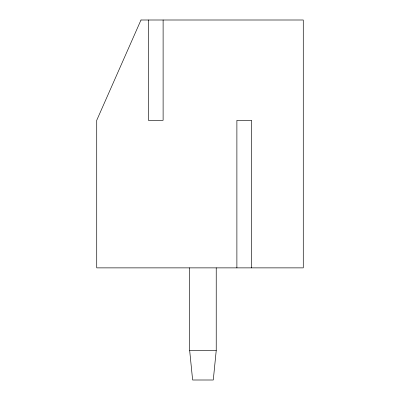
<?xml version="1.0" encoding="UTF-8"?>
<svg xmlns="http://www.w3.org/2000/svg" width="400" height="400" viewBox="0 0 400 400"><rect width="100%" height="100%" fill="white"/><g stroke="black" fill="none" stroke-linecap="round" stroke-linejoin="round"><path stroke-width="0.6" d="M216.23 267.87L216.23 350.49L213.28 380L192.625 380L189.67 350.49L189.67 267.87M189.67 350.49L216.23 350.49M251.64 267.87L251.64 120.33L236.885 120.33L236.885 267.87M163.115 20L163.115 120.33L148.36 120.33L148.36 20M140.985 20L96.72 120.33L96.72 267.87L303.28 267.87L303.28 20L140.985 20"/></g></svg>
